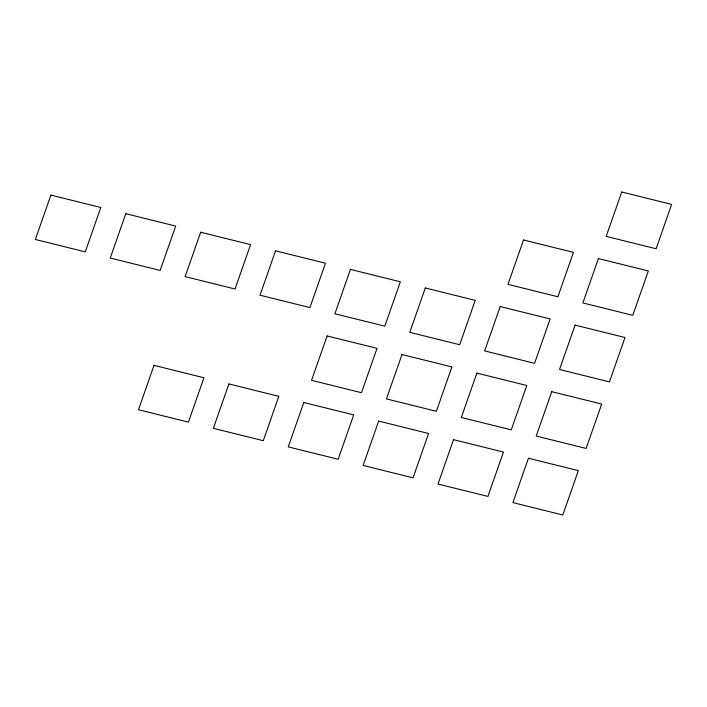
<?xml version="1.0" encoding="UTF-8"?>
<svg xmlns="http://www.w3.org/2000/svg" width="707" height="707" viewBox="0 0 707 707"><rect width="100%" height="100%" fill="white"/><g stroke="black" fill="none" stroke-linecap="round" stroke-linejoin="round"><path stroke-width="1.06" d="M50.895 195.105L35.35 239.479L85.273 251.86L100.818 207.487L50.895 195.105M125.784 213.682L110.23 258.046L160.153 270.436L175.707 226.063L125.784 213.682M154.02 365.369L138.475 409.742L188.398 422.123L203.943 377.75L154.02 365.369M200.664 232.25L185.119 276.623L235.042 289.004L250.587 244.631L200.664 232.25M228.9 383.945L213.355 428.318L263.278 440.7L278.823 396.327L228.9 383.945M275.544 250.826L259.999 295.199L309.922 307.58L325.467 263.207L275.544 250.826M303.789 402.513L288.235 446.886L338.158 459.267L353.712 414.903L303.789 402.513M327.111 335.958L311.557 380.331L361.48 392.712L377.034 348.339L327.111 335.958M350.433 269.402L334.879 313.775L384.802 326.157L400.356 281.784L350.433 269.402M378.669 421.089L363.124 465.462L413.047 477.844L428.592 433.471L378.669 421.089M401.991 354.534L386.446 398.907L436.369 411.288L451.914 366.915L401.991 354.534M425.314 287.979L409.768 332.343L459.691 344.733L475.237 300.36L425.314 287.979M453.549 439.666L438.004 484.039L487.927 496.42L503.472 452.047L453.549 439.666M476.88 373.11L461.326 417.475L511.249 429.865L526.795 385.492L476.88 373.11M500.203 306.546L484.649 350.919L534.572 363.301L550.117 318.928L500.203 306.546M523.525 239.991L507.971 284.364L557.894 296.746L573.448 252.372L523.525 239.991M528.438 458.242L512.884 502.606L562.807 514.996L578.361 470.623L528.438 458.242M551.76 391.678L536.206 436.051L586.13 448.432L601.684 404.059L551.76 391.678M575.083 325.123L559.537 369.496L609.452 381.877L625.006 337.504L575.083 325.123M598.405 258.568L582.86 302.941L632.783 315.322L648.328 270.949L598.405 258.568M621.727 192.004L606.182 236.377L656.105 248.758L671.65 204.394L621.727 192.004"/></g></svg>
